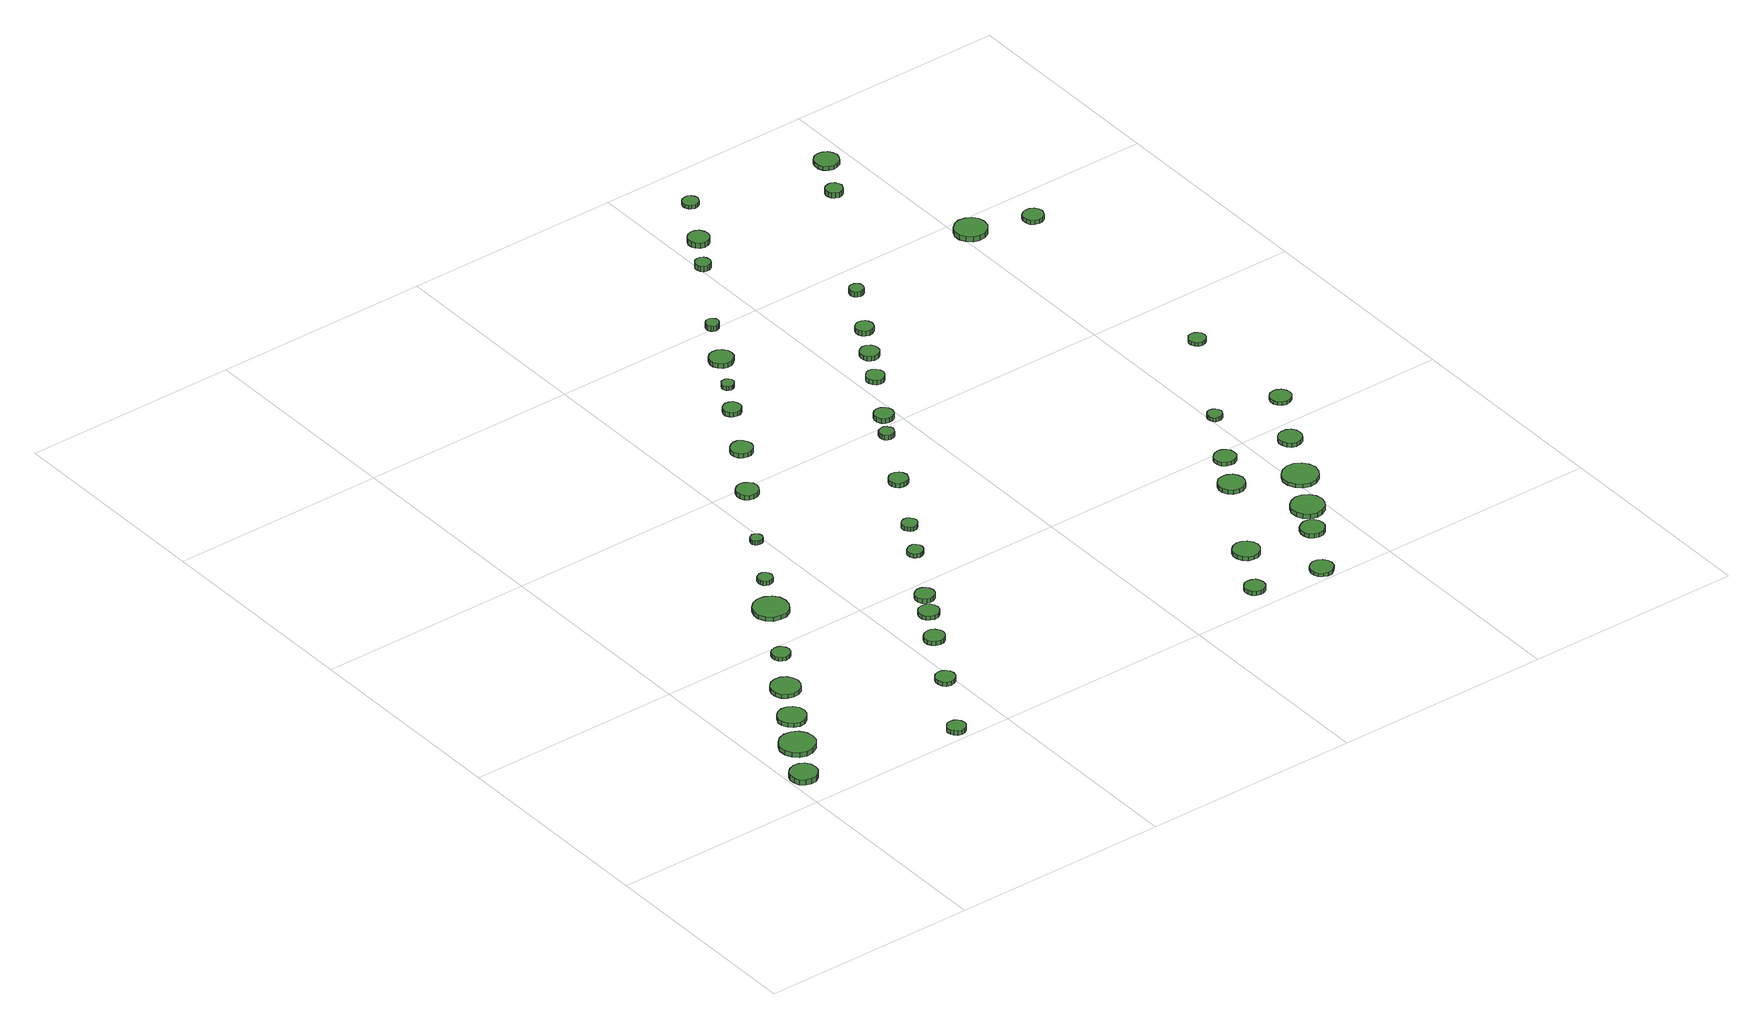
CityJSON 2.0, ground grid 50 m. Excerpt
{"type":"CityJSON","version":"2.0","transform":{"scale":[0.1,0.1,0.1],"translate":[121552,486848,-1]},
"CityObjects":{
"tree1":{"type":"SolitaryVegetationObject","attributes":{"function":"something"},"geometry":[{"type":"MultiSurface","lod":"1","boundaries":[[[0,1,2,3,4,5,6,7,8,9,10,11,12,13,14]],[[15,16,17,18,19,20,21,22,23,24,25,26,27,28,29]],[[0,29,28,1]],[[1,28,27,2]],[[2,27,26,3]],[[3,26,25,4]],[[4,25,24,5]],[[5,24,23,6]],[[6,23,22,7]],[[7,22,21,8]],[[8,21,20,9]],[[9,20,19,10]],[[10,19,18,11]],[[11,18,17,12]],[[12,17,16,13]],[[13,16,15,14]],[[14,15,29,0]]]}]},
"tree2":{"type":"SolitaryVegetationObject","attributes":{"function":"something"},"geometry":[{"type":"MultiSurface","lod":"1","boundaries":[[[30,31,32,33,34,35,36,37,38,39,40,41,42,43,44]],[[45,46,47,48,49,50,51,52,53,54,55,56,57,58,59]],[[30,59,58,31]],[[31,58,57,32]],[[32,57,56,33]],[[33,56,55,34]],[[34,55,54,35]],[[35,54,53,36]],[[36,53,52,37]],[[37,52,51,38]],[[38,51,50,39]],[[39,50,49,40]],[[40,49,48,41]],[[41,48,47,42]],[[42,47,46,43]],[[43,46,45,44]],[[44,45,59,30]]]}]},
"tree3":{"type":"SolitaryVegetationObject","attributes":{"function":"something"},"geometry":[{"type":"MultiSurface","lod":"1","boundaries":[[[60,61,62,63,64,65,66,67,68,69,70,71,72,73,74]],[[75,76,77,78,79,80,81,82,83,84,85,86,87,88,89]],[[60,89,88,61]],[[61,88,87,62]],[[62,87,86,63]],[[63,86,85,64]],[[64,85,84,65]],[[65,84,83,66]],[[66,83,82,67]],[[67,82,81,68]],[[68,81,80,69]],[[69,80,79,70]],[[70,79,78,71]],[[71,78,77,72]],[[72,77,76,73]],[[73,76,75,74]],[[74,75,89,60]]]}]},
"tree4":{"type":"SolitaryVegetationObject","attributes":{"function":"something"},"geometry":[{"type":"MultiSurface","lod":"1","boundaries":[[[90,91,92,93,94,95,96,97,98,99,100,101,102,103,104]],[[105,106,107,108,109,110,111,112,113,114,115,116,117,118,119]],[[90,119,118,91]],[[91,118,117,92]],[[92,117,116,93]],[[93,116,115,94]],[[94,115,114,95]],[[95,114,113,96]],[[96,113,112,97]],[[97,112,111,98]],[[98,111,110,99]],[[99,110,109,100]],[[100,109,108,101]],[[101,108,107,102]],[[102,107,106,103]],[[103,106,105,104]],[[104,105,119,90]]]}]},
"tree5":{"type":"SolitaryVegetationObject","attributes":{"function":"something"},"geometry":[{"type":"MultiSurface","lod":"1","boundaries":[[[120,121,122,123,124,125,126,127,128,129,130,131,132,133,134]],[[135,136,137,138,139,140,141,142,143,144,145,146,147,148,149]],[[120,149,148,121]],[[121,148,147,122]],[[122,147,146,123]],[[123,146,145,124]],[[124,145,144,125]],[[125,144,143,126]],[[126,143,142,127]],[[127,142,141,128]],[[128,141,140,129]],[[129,140,139,130]],[[130,139,138,131]],[[131,138,137,132]],[[132,137,136,133]],[[133,136,135,134]],[[134,135,149,120]]]}]},
"tree6":{"type":"SolitaryVegetationObject","attributes":{"function":"something"},"geometry":[{"type":"MultiSurface","lod":"1","boundaries":[[[150,151,152,153,154,155,156,157,158,159,160,161,162,163,164]],[[165,166,167,168,169,170,171,172,173,174,175,176,177,178,179]],[[150,179,178,151]],[[151,178,177,152]],[[152,177,176,153]],[[153,176,175,154]],[[154,175,174,155]],[[155,174,173,156]],[[156,173,172,157]],[[157,172,171,158]],[[158,171,170,159]],[[159,170,169,160]],[[160,169,168,161]],[[161,168,167,162]],[[162,167,166,163]],[[163,166,165,164]],[[164,165,179,150]]]}]},
"tree7":{"type":"SolitaryVegetationObject","attributes":{"function":"something"},"geometry":[{"type":"MultiSurface","lod":"1","boundaries":[[[180,181,182,183,184,185,186,187,188,189,190,191,192,193,194]],[[195,196,197,198,199,200,201,202,203,204,205,206,207,208,209]],[[180,209,208,181]],[[181,208,207,182]],[[182,207,206,183]],[[183,206,205,184]],[[184,205,204,185]],[[185,204,203,186]],[[186,203,202,187]],[[187,202,201,188]],[[188,201,200,189]],[[189,200,199,190]],[[190,199,198,191]],[[191,198,197,192]],[[192,197,196,193]],[[193,196,195,194]],[[194,195,209,180]]]}]},
"tree8":{"type":"SolitaryVegetationObject","attributes":{"function":"something"},"geometry":[{"type":"MultiSurface","lod":"1","boundaries":[[[210,211,212,213,214,215,216,217,218,219,220,221,222,223,224]],[[225,226,227,228,229,230,231,232,233,234,235,236,237,238,239]],[[210,239,238,211]],[[211,238,237,212]],[[212,237,236,213]],[[213,236,235,214]],[[214,235,234,215]],[[215,234,233,216]],[[216,233,232,217]],[[217,232,231,218]],[[218,231,230,219]],[[219,230,229,220]],[[220,229,228,221]],[[221,228,227,222]],[[222,227,226,223]],[[223,226,225,224]],[[224,225,239,210]]]}]},
"tree9":{"type":"SolitaryVegetationObject","attributes":{"function":"something"},"geometry":[{"type":"MultiSurface","lod":"1","boundaries":[[[240,241,242,243,244,245,246,247,248,249,250,251,252,253,254]],[[255,256,257,258,259,260,261,262,263,264,265,266,267,268,269]],[[240,269,268,241]],[[241,268,267,242]],[[242,267,266,243]],[[243,266,265,244]],[[244,265,264,245]],[[245,264,263,246]],[[246,263,262,247]],[[247,262,261,248]],[[248,261,260,249]],[[249,260,259,250]],[[250,259,258,251]],[[251,258,257,252]],[[252,257,256,253]],[[253,256,255,254]],[[254,255,269,240]]]}]},
"tree10":{"type":"SolitaryVegetationObject","attributes":{"function":"something"},"geometry":[{"type":"MultiSurface","lod":"1","boundaries":[[[270,271,272,273,274,275,276,277,278,279,280,281,282,283,284]],[[285,286,287,288,289,290,291,292,293,294,295,296,297,298,299]],[[270,299,298,271]],[[271,298,297,272]],[[272,297,296,273]],[[273,296,295,274]],[[274,295,294,275]],[[275,294,293,276]],[[276,293,292,277]],[[277,292,291,278]],[[278,291,290,279]],[[279,290,289,280]],[[280,289,288,281]],[[281,288,287,282]],[[282,287,286,283]],[[283,286,285,284]],[[284,285,299,270]]]}]},
"tree11":{"type":"SolitaryVegetationObject","attributes":{"function":"something"},"geometry":[{"type":"MultiSurface","lod":"1","boundaries":[[[300,301,302,303,304,305,306,307,308,309,310,311,312,313,314]],[[315,316,317,318,319,320,321,322,323,324,325,326,327,328,329]],[[300,329,328,301]],[[301,328,327,302]],[[302,327,326,303]],[[303,326,325,304]],[[304,325,324,305]],[[305,324,323,306]],[[306,323,322,307]],[[307,322,321,308]],[[308,321,320,309]],[[309,320,319,310]],[[310,319,318,311]],[[311,318,317,312]],[[312,317,316,313]],[[313,316,315,314]],[[314,315,329,300]]]}]},
"tree12":{"type":"SolitaryVegetationObject","attributes":{"function":"something"},"geometry":[{"type":"MultiSurface","lod":"1","boundaries":[[[330,331,332,333,334,335,336,337,338,339,340,341,342,343,344]],[[345,346,347,348,349,350,351,352,353,354,355,356,357,358,359]],[[330,359,358,331]],[[331,358,357,332]],[[332,357,356,333]],[[333,356,355,334]],[[334,355,354,335]],[[335,354,353,336]],[[336,353,352,337]],[[337,352,351,338]],[[338,351,350,339]],[[339,350,349,340]],[[340,349,348,341]],[[341,348,347,342]],[[342,347,346,343]],[[343,346,345,344]],[[344,345,359,330]]]}]},
"tree13":{"type":"SolitaryVegetationObject","attributes":{"function":"something"},"geometry":[{"type":"MultiSurface","lod":"1","boundaries":[[[360,361,362,363,364,365,366,367,368,369,370,371,372,373,374]],[[375,376,377,378,379,380,381,382,383,384,385,386,387,388,389]],[[360,389,388,361]],[[361,388,387,362]],[[362,387,386,363]],[[363,386,385,364]],[[364,385,384,365]],[[365,384,383,366]],[[366,383,382,367]],[[367,382,381,368]],[[368,381,380,369]],[[369,380,379,370]],[[370,379,378,371]],[[371,378,377,372]],[[372,377,376,373]],[[373,376,375,374]],[[374,375,389,360]]]}]},
"tree14":{"type":"SolitaryVegetationObject","attributes":{"function":"something"},"geometry":[{"type":"MultiSurface","lod":"1","boundaries":[[[390,391,392,393,394,395,396,397,398,399,400,401,402,403,404]],[[405,406,407,408,409,410,411,412,413,414,415,416,417,418,419]],[[390,419,418,391]],[[391,418,417,392]],[[392,417,416,393]],[[393,416,415,394]],[[394,415,414,395]],[[395,414,413,396]],[[396,413,412,397]],[[397,412,411,398]],[[398,411,410,399]],[[399,410,409,400]],[[400,409,408,401]],[[401,408,407,402]],[[402,407,406,403]],[[403,406,405,404]],[[404,405,419,390]]]}]},
"tree15":{"type":"SolitaryVegetationObject","attributes":{"function":"something"},"geometry":[{"type":"MultiSurface","lod":"1","boundaries":[[[420,421,422,423,424,425,426,427,428,429,430,431,432,433,434]],[[435,436,437,438,439,440,441,442,443,444,445,446,447,448,449]],[[420,449,448,421]],[[421,448,447,422]],[[422,447,446,423]],[[423,446,445,424]],[[424,445,444,425]],[[425,444,443,426]],[[426,443,442,427]],[[427,442,441,428]],[[428,441,440,429]],[[429,440,439,430]],[[430,439,438,431]],[[431,438,437,432]],[[432,437,436,433]],[[433,436,435,434]],[[434,435,449,420]]]}]},
"tree16":{"type":"SolitaryVegetationObject","attributes":{"function":"something"},"geometry":[{"type":"MultiSurface","lod":"1","boundaries":[[[450,451,452,453,454,455,456,457,458,459,460,461,462,463,464]],[[465,466,467,468,469,470,471,472,473,474,475,476,477,478,479]],[[450,479,478,451]],[[451,478,477,452]],[[452,477,476,453]],[[453,476,475,454]],[[454,475,474,455]],[[455,474,473,456]],[[456,473,472,457]],[[457,472,471,458]],[[458,471,470,459]],[[459,470,469,460]],[[460,469,468,461]],[[461,468,467,462]],[[462,467,466,463]],[[463,466,465,464]],[[464,465,479,450]]]}]},
"tree17":{"type":"SolitaryVegetationObject","attributes":{"function":"something"},"geometry":[{"type":"MultiSurface","lod":"1","boundaries":[[[480,481,482,483,484,485,486,487,488,489,490,491,492,493,494]],[[495,496,497,498,499,500,501,502,503,504,505,506,507,508,509]],[[480,509,508,481]],[[481,508,507,482]],[[482,507,506,483]],[[483,506,505,484]],[[484,505,504,485]],[[485,504,503,486]],[[486,503,502,487]],[[487,502,501,488]],[[488,501,500,489]],[[489,500,499,490]],[[490,499,498,491]],[[491,498,497,492]],[[492,497,496,493]],[[493,496,495,494]],[[494,495,509,480]]]}]},
"tree18":{"type":"SolitaryVegetationObject","attributes":{"function":"something"},"geometry":[{"type":"MultiSurface","lod":"1","boundaries":[[[510,511,512,513,514,515,516,517,518,519,520,521,522,523,524]],[[525,526,527,528,529,530,531,532,533,534,535,536,537,538,539]],[[510,539,538,511]],[[511,538,537,512]],[[512,537,536,513]],[[513,536,535,514]],[[514,535,534,515]],[[515,534,533,516]],[[516,533,532,517]],[[517,532,531,518]],[[518,531,530,519]],[[519,530,529,520]],[[520,529,528,521]],[[521,528,527,522]],[[522,527,526,523]],[[523,526,525,524]],[[524,525,539,510]]]}]},
"tree19":{"type":"SolitaryVegetationObject","attributes":{"function":"something"},"geometry":[{"type":"MultiSurface","lod":"1","boundaries":[[[540,541,542,543,544,545,546,547,548,549,550,551,552,553,554]],[[555,556,557,558,559,560,561,562,563,564,565,566,567,568,569]],[[540,569,568,541]],[[541,568,567,542]],[[542,567,566,543]],[[543,566,565,544]],[[544,565,564,545]],[[545,564,563,546]],[[546,563,562,547]],[[547,562,561,548]],[[548,561,560,549]],[[549,560,559,550]],[[550,559,558,551]],[[551,558,557,552]],[[552,557,556,553]],[[553,556,555,554]],[[554,555,569,540]]]}]},
"tree20":{"type":"SolitaryVegetationObject","attributes":{"function":"something"},"geometry":[{"type":"MultiSurface","lod":"1","boundaries":[[[570,571,572,573,574,575,576,577,578,579,580,581,582,583,584]],[[585,586,587,588,589,590,591,592,593,594,595,596,597,598,599]],[[570,599,598,571]],[[571,598,597,572]],[[572,597,596,573]],[[573,596,595,574]],[[574,595,594,575]],[[575,594,593,576]],[[576,593,592,577]],[[577,592,591,578]],[[578,591,590,579]],[[579,590,589,580]],[[580,589,588,581]],[[581,588,587,582]],[[582,587,586,583]],[[583,586,585,584]],[[584,585,599,570]]]}]},
"tree21":{"type":"SolitaryVegetationObject","attributes":{"function":"something"},"geometry":[{"type":"MultiSurface","lod":"1","boundaries":[[[600,601,602,603,604,605,606,607,608,609,610,611,612,613,614]],[[615,616,617,618,619,620,621,622,623,624,625,626,627,628,629]],[[600,629,628,601]],[[601,628,627,602]],[[602,627,626,603]],[[603,626,625,604]],[[604,625,624,605]],[[605,624,623,606]],[[606,623,622,607]],[[607,622,621,608]],[[608,621,620,609]],[[609,620,619,610]],[[610,619,618,611]],[[611,618,617,612]],[[612,617,616,613]],[[613,616,615,614]],[[614,615,629,600]]]}]},
"tree22":{"type":"SolitaryVegetationObject","attributes":{"function":"something"},"geometry":[{"type":"MultiSurface","lod":"1","boundaries":[[[630,631,632,633,634,635,636,637,638,639,640,641,642,643,644]],[[645,646,647,648,649,650,651,652,653,654,655,656,657,658,659]],[[630,659,658,631]],[[631,658,657,632]],[[632,657,656,633]],[[633,656,655,634]],[[634,655,654,635]],[[635,654,653,636]],[[636,653,652,637]],[[637,652,651,638]],[[638,651,650,639]],[[639,650,649,640]],[[640,649,648,641]],[[641,648,647,642]],[[642,647,646,643]],[[643,646,645,644]],[[644,645,659,630]]]}]},
"tree23":{"type":"SolitaryVegetationObject","attributes":{"function":"something"},"geometry":[{"type":"MultiSurface","lod":"1","boundaries":[[[660,661,662,663,664,665,666,667,668,669,670,671,672,673,674]],[[675,676,677,678,679,680,681,682,683,684,685,686,687,688,689]],[[660,689,688,661]],[[661,688,687,662]],[[662,687,686,663]],[[663,686,685,664]],[[664,685,684,665]],[[665,684,683,666]],[[666,683,682,667]],[[667,682,681,668]],[[668,681,680,669]],[[669,680,679,670]],[[670,679,678,671]],[[671,678,677,672]],[[672,677,676,673]],[[673,676,675,674]],[[674,675,689,660]]]}]},
"tree24":{"type":"SolitaryVegetationObject","attributes":{"function":"something"},"geometry":[{"type":"MultiSurface","lod":"1","boundaries":[[[690,691,692,693,694,695,696,697,698,699,700,701,702,703,704]],[[705,706,707,708,709,710,711,712,713,714,715,716,717,718,719]],[[690,719,718,691]],[[691,718,717,692]],[[692,717,716,693]],[[693,716,715,694]],[[694,715,714,695]],[[695,714,713,696]],[[696,713,712,697]],[[697,712,711,698]],[[698,711,710,699]],[[699,710,709,700]],[[700,709,708,701]],[[701,708,707,702]],[[702,707,706,703]],[[703,706,705,704]],[[704,705,719,690]]]}]},
"tree25":{"type":"SolitaryVegetationObject","attributes":{"function":"something"},"geometry":[{"type":"MultiSurface","lod":"1","boundaries":[[[720,721,722,723,724,725,726,727,728,729,730,731,732,733,734]],[[735,736,737,738,739,740,741,742,743,744,745,746,747,748,749]],[[720,749,748,721]],[[721,748,747,722]],[[722,747,746,723]],[[723,746,745,724]],[[724,745,744,725]],[[725,744,743,726]],[[726,743,742,727]],[[727,742,741,728]],[[728,741,740,729]],[[729,740,739,730]],[[730,739,738,731]],[[731,738,737,732]],[[732,737,736,733]],[[733,736,735,734]],[[734,735,749,720]]]}]},
"tree26":{"type":"SolitaryVegetationObject","attributes":{"function":"something"},"geometry":[{"type":"MultiSurface","lod":"1","boundaries":[[[750,751,752,753,754,755,756,757,758,759,760,761,762,763,764]],[[765,766,767,768,769,770,771,772,773,774,775,776,777,778,779]],[[750,779,778,751]],[[751,778,777,752]],[[752,777,776,753]],[[753,776,775,754]],[[754,775,774,755]],[[755,774,773,756]],[[756,773,772,757]],[[757,772,771,758]],[[758,771,770,759]],[[759,770,769,760]],[[760,769,768,761]],[[761,768,767,762]],[[762,767,766,763]],[[763,766,765,764]],[[764,765,779,750]]]}]},
"tree27":{"type":"SolitaryVegetationObject","attributes":{"function":"something"},"geometry":[{"type":"MultiSurface","lod":"1","boundaries":[[[780,781,782,783,784,785,786,787,788,789,790,791,792,793,794]],[[795,796,797,798,799,800,801,802,803,804,805,806,807,808,809]],[[780,809,808,781]],[[781,808,807,782]],[[782,807,806,783]],[[783,806,805,784]],[[784,805,804,785]],[[785,804,803,786]],[[786,803,802,787]],[[787,802,801,788]],[[788,801,800,789]],[[789,800,799,790]],[[790,799,798,791]],[[791,798,797,792]],[[792,797,796,793]],[[793,796,795,794]],[[794,795,809,780]]]}]},
"tree28":{"type":"SolitaryVegetationObject","attributes":{"function":"something"},"geometry":[{"type":"MultiSurface","lod":"1","boundaries":[[[810,811,812,813,814,815,816,817,818,819,820,821,822,823,824]],[[825,826,827,828,829,830,831,832,833,834,835,836,837,838,839]],[[810,839,838,811]],[[811,838,837,812]],[[812,837,836,813]],[[813,836,835,814]],[[814,835,834,815]],[[815,834,833,816]],[[816,833,832,817]],[[817,832,831,818]],[[818,831,830,819]],[[819,830,829,820]],[[820,829,828,821]],[[821,828,827,822]],[[822,827,826,823]],[[823,826,825,824]],[[824,825,839,810]]]}]},
"tree29":{"type":"SolitaryVegetationObject","attributes":{"function":"something"},"geometry":[{"type":"MultiSurface","lod":"1","boundaries":[[[840,841,842,843,844,845,846,847,848,849,850,851,852,853,854]],[[855,856,857,858,859,860,861,862,863,864,865,866,867,868,869]],[[840,869,868,841]],[[841,868,867,842]],[[842,867,866,843]],[[843,866,865,844]],[[844,865,864,845]],[[845,864,863,846]],[[846,863,862,847]],[[847,862,861,848]],[[848,861,860,849]],[[849,860,859,850]],[[850,859,858,851]],[[851,858,857,852]],[[852,857,856,853]],[[853,856,855,854]],[[854,855,869,840]]]}]},
"tree30":{"type":"SolitaryVegetationObject","attributes":{"function":"something"},"geometry":[{"type":"MultiSurface","lod":"1","boundaries":[[[870,871,872,873,874,875,876,877,878,879,880,881,882,883,884]],[[885,886,887,888,889,890,891,892,893,894,895,896,897,898,899]],[[870,899,898,871]],[[871,898,897,872]],[[872,897,896,873]],[[873,896,895,874]],[[874,895,894,875]],[[875,894,893,876]],[[876,893,892,877]],[[877,892,891,878]],[[878,891,890,879]],[[879,890,889,880]],[[880,889,888,881]],[[881,888,887,882]],[[882,887,886,883]],[[883,886,885,884]],[[884,885,899,870]]]}]},
"tree31":{"type":"SolitaryVegetationObject","attributes":{"function":"something"},"geometry":[{"type":"MultiSurface","lod":"1","boundaries":[[[900,901,902,903,904,905,906,907,908,909,910,911,912,913,914]],[[915,916,917,918,919,920,921,922,923,924,925,926,927,928,929]],[[900,929,928,901]],[[901,928,927,902]],[[902,927,926,903]],[[903,926,925,904]],[[904,925,924,905]],[[905,924,923,906]],[[906,923,922,907]],[[907,922,921,908]],[[908,921,920,909]],[[909,920,919,910]],[[910,919,918,911]],[[911,918,917,912]],[[912,917,916,913]],[[913,916,915,914]],[[914,915,929,900]]]}]},
"tree32":{"type":"SolitaryVegetationObject","attributes":{"function":"something"},"geometry":[{"type":"MultiSurface","lod":"1","boundaries":[[[930,931,932,933,934,935,936,937,938,939,940,941,942,943,944]],[[945,946,947,948,949,950,951,952,953,954,955,956,957,958,959]],[[930,959,958,931]],[[931,958,957,932]],[[932,957,956,933]],[[933,956,955,934]],[[934,955,954,935]],[[935,954,953,936]],[[936,953,952,937]],[[937,952,951,938]],[[938,951,950,939]],[[939,950,949,940]],[[940,949,948,941]],[[941,948,947,942]],[[942,947,946,943]],[[943,946,945,944]],[[944,945,959,930]]]}]},
"tree33":{"type":"SolitaryVegetationObject","attributes":{"function":"something"},"geometry":[{"type":"MultiSurface","lod":"1","boundaries":[[[960,961,962,963,964,965,966,967,968,969,970,971,972,973,974]],[[975,976,977,978,979,980,981,982,983,984,985,986,987,988,989]],[[960,989,988,961]],[[961,988,987,962]],[[962,987,986,963]],[[963,986,985,964]],[[964,985,984,965]],[[965,984,983,966]],[[966,983,982,967]],[[967,982,981,968]],[[968,981,980,969]],[[969,980,979,970]],[[970,979,978,971]],[[971,978,977,972]],[[972,977,976,973]],[[973,976,975,974]],[[974,975,989,960]]]}]},
"tree34":{"type":"SolitaryVegetationObject","attributes":{"function":"something"},"geometry":[{"type":"MultiSurface","lod":"1","boundaries":[[[990,991,992,993,994,995,996,997,998,999,1000,1001,1002,1003,1004]],[[1005,1006,1007,1008,1009,1010,1011,1012,1013,1014,1015,1016,1017,1018,1019]],[[990,1019,1018,991]],[[991,1018,1017,992]],[[992,1017,1016,993]],[[993,1016,1015,994]],[[994,1015,1014,995]],[[995,1014,1013,996]],[[996,1013,1012,997]],[[997,1012,1011,998]],[[998,1011,1010,999]],[[999,1010,1009,1000]],[[1000,1009,1008,1001]],[[1001,1008,1007,1002]],[[1002,1007,1006,1003]],[[1003,1006,1005,1004]],[[1004,1005,1019,990]]]}]},
"tree35":{"type":"SolitaryVegetationObject","attributes":{"function":"something"},"geometry":[{"type":"MultiSurface","lod":"1","boundaries":[[[1020,1021,1022,1023,1024,1025,1026,1027,1028,1029,1030,1031,1032,1033,1034]],[[1035,1036,1037,1038,1039,1040,1041,1042,1043,1044,1045,1046,1047,1048,1049]],[[1020,1049,1048,1021]],[[1021,1048,1047,1022]],[[1022,1047,1046,1023]],[[1023,1046,1045,1024]],[[1024,1045,1044,1025]],[[1025,1044,1043,1026]],[[1026,1043,1042,1027]],[[1027,1042,1041,1028]],[[1028,1041,1040,1029]],[[1029,1040,1039,1030]],[[1030,1039,1038,1031]],[[1031,1038,1037,1032]],[[1032,1037,1036,1033]],[[1033,1036,1035,1034]],[[1034,1035,1049,1020]]]}]},
"tree36":{"type":"SolitaryVegetationObject","attributes":{"function":"something"},"geometry":[{"type":"MultiSurface","lod":"1","boundaries":[[[1050,1051,1052,1053,1054,1055,1056,1057,1058,1059,1060,1061,1062,1063,1064]],[[1065,1066,1067,1068,1069,1070,1071,1072,1073,1074,1075,1076,1077,1078,1079]],[[1050,1079,1078,1051]],[[1051,1078,1077,1052]],[[1052,1077,1076,1053]],[[1053,1076,1075,1054]],[[1054,1075,1074,1055]],[[1055,1074,1073,1056]],[[1056,1073,1072,1057]],[[1057,1072,1071,1058]],[[1058,1071,1070,1059]],[[1059,1070,1069,1060]],[[1060,1069,1068,1061]],[[1061,1068,1067,1062]],[[1062,1067,1066,1063]],[[1063,1066,1065,1064]],[[1064,1065,1079,1050]]]}]},
"tree37":{"type":"SolitaryVegetationObject","attributes":{"function":"something"},"geometry":[{"type":"MultiSurface","lod":"1","boundaries":[[[1080,1081,1082,1083,1084,1085,1086,1087,1088,1089,1090,1091,1092,1093,1094]],[[1095,1096,1097,1098,1099,1100,1101,1102,1103,1104,1105,1106,1107,1108,1109]],[[1080,1109,1108,1081]],[[1081,1108,1107,1082]],[[1082,1107,1106,1083]],[[1083,1106,1105,1084]],[[1084,1105,1104,1085]],[[1085,1104,1103,1086]],[[1086,1103,1102,1087]],[[1087,1102,1101,1088]],[[1088,1101,1100,1089]],[[1089,1100,1099,1090]],[[1090,1099,1098,1091]],[[1091,1098,1097,1092]],[[1092,1097,1096,1093]],[[1093,1096,1095,1094]],[[1094,1095,1109,1080]]]}]},
"tree38":{"type":"SolitaryVegetationObject","attributes":{"function":"something"},"geometry":[{"type":"MultiSurface","lod":"1","boundaries":[[[1110,1111,1112,1113,1114,1115,1116,1117,1118,1119,1120,1121,1122,1123,1124]],[[1125,1126,1127,1128,1129,1130,1131,1132,1133,1134,1135,1136,1137,1138,1139]],[[1110,1139,1138,1111]],[[1111,1138,1137,1112]],[[1112,1137,1136,1113]],[[1113,1136,1135,1114]],[[1114,1135,1134,1115]],[[1115,1134,1133,1116]],[[1116,1133,1132,1117]],[[1117,1132,1131,1118]],[[1118,1131,1130,1119]],[[1119,1130,1129,1120]],[[1120,1129,1128,1121]],[[1121,1128,1127,1122]],[[1122,1127,1126,1123]],[[1123,1126,1125,1124]],[[1124,1125,1139,1110]]]}]},
"tree39":{"type":"SolitaryVegetationObject","attributes":{"function":"something"},"geometry":[{"type":"MultiSurface","lod":"1","boundaries":[[[1140,1141,1142,1143,1144,1145,1146,1147,1148,1149,1150,1151,1152,1153,1154]],[[1155,1156,1157,1158,1159,1160,1161,1162,1163,1164,1165,1166,1167,1168,1169]],[[1140,1169,1168,1141]],[[1141,1168,1167,1142]],[[1142,1167,1166,1143]],[[1143,1166,1165,1144]],[[1144,1165,1164,1145]],[[1145,1164,1163,1146]],[[1146,1163,1162,1147]],[[1147,1162,1161,1148]],[[1148,1161,1160,1149]],[[1149,1160,1159,1150]],[[1150,1159,1158,1151]],[[1151,1158,1157,1152]],[[1152,1157,1156,1153]],[[1153,1156,1155,1154]],[[1154,1155,1169,1140]]]}]},
"tree40":{"type":"SolitaryVegetationObject","attributes":{"function":"something"},"geometry":[{"type":"MultiSurface","lod":"1","boundaries":[[[1170,1171,1172,1173,1174,1175,1176,1177,1178,1179,1180,1181,1182,1183,1184]],[[1185,1186,1187,1188,1189,1190,1191,1192,1193,1194,1195,1196,1197,1198,1199]],[[1170,1199,1198,1171]],[[1171,1198,1197,1172]],[[1172,1197,1196,1173]],[[1173,1196,1195,1174]],[[1174,1195,1194,1175]],[[1175,1194,1193,1176]],[[1176,1193,1192,1177]],[[1177,1192,1191,1178]],[[1178,1191,1190,1179]],[[1179,1190,1189,1180]],[[1180,1189,1188,1181]],[[1181,1188,1187,1182]],[[1182,1187,1186,1183]],[[1183,1186,1185,1184]],[[1184,1185,1199,1170]]]}]},
"tree41":{"type":"SolitaryVegetationObject","attributes":{"function":"something"},"geometry":[{"type":"MultiSurface","lod":"1","boundaries":[[[1200,1201,1202,1203,1204,1205,1206,1207,1208,1209,1210,1211,1212,1213,1214]],[[1215,1216,1217,1218,1219,1220,1221,1222,1223,1224,1225,1226,1227,1228,1229]],[[1200,1229,1228,1201]],[[1201,1228,1227,1202]],[[1202,1227,1226,1203]],[[1203,1226,1225,1204]],[[1204,1225,1224,1205]],[[1205,1224,1223,1206]],[[1206,1223,1222,1207]],[[1207,1222,1221,1208]],[[1208,1221,1220,1209]],[[1209,1220,1219,1210]],[[1210,1219,1218,1211]],[[1211,1218,1217,1212]],[[1212,1217,1216,1213]],[[1213,1216,1215,1214]],[[1214,1215,1229,1200]]]}]},
"tree42":{"type":"SolitaryVegetationObject","attributes":{"function":"something"},"geometry":[{"type":"MultiSurface","lod":"1","boundaries":[[[1230,1231,1232,1233,1234,1235,1236,1237,1238,1239,1240,1241,1242,1243,1244]],[[1245,1246,1247,1248,1249,1250,1251,1252,1253,1254,1255,1256,1257,1258,1259]],[[1230,1259,1258,1231]],[[1231,1258,1257,1232]],[[1232,1257,1256,1233]],[[1233,1256,1255,1234]],[[1234,1255,1254,1235]],[[1235,1254,1253,1236]],[[1236,1253,1252,1237]],[[1237,1252,1251,1238]],[[1238,1251,1250,1239]],[[1239,1250,1249,1240]],[[1240,1249,1248,1241]],[[1241,1248,1247,1242]],[[1242,1247,1246,1243]],[[1243,1246,1245,1244]],[[1244,1245,1259,1230]]]}]},
"tree43":{"type":"SolitaryVegetationObject","attributes":{"function":"something"},"geometry":[{"type":"MultiSurface","lod":"1","boundaries":[[[1260,1261,1262,1263,1264,1265,1266,1267,1268,1269,1270,1271,1272,1273,1274]],[[1275,1276,1277,1278,1279,1280,1281,1282,1283,1284,1285,1286,1287,1288,1289]],[[1260,1289,1288,1261]],[[1261,1288,1287,1262]],[[1262,1287,1286,1263]],[[1263,1286,1285,1264]],[[1264,1285,1284,1265]],[[1265,1284,1283,1266]],[[1266,1283,1282,1267]],[[1267,1282,1281,1268]],[[1268,1281,1280,1269]],[[1269,1280,1279,1270]],[[1270,1279,1278,1271]],[[1271,1278,1277,1272]],[[1272,1277,1276,1273]],[[1273,1276,1275,1274]],[[1274,1275,1289,1260]]]}]},
"tree44":{"type":"SolitaryVegetationObject","attributes":{"function":"something"},"geometry":[{"type":"MultiSurface","lod":"1","boundaries":[[[1290,1291,1292,1293,1294,1295,1296,1297,1298,1299,1300,1301,1302,1303,1304]],[[1305,1306,1307,1308,1309,1310,1311,1312,1313,1314,1315,1316,1317,1318,1319]],[[1290,1319,1318,1291]],[[1291,1318,1317,1292]],[[1292,1317,1316,1293]],[[1293,1316,1315,1294]],[[1294,1315,1314,1295]],[[1295,1314,1313,1296]],[[1296,1313,1312,1297]],[[1297,1312,1311,1298]],[[1298,1311,1310,1299]],[[1299,1310,1309,1300]],[[1300,1309,1308,1301]],[[1301,1308,1307,1302]],[[1302,1307,1306,1303]],[[1303,1306,1305,1304]],[[1304,1305,1319,1290]]]}]},
"tree45":{"type":"SolitaryVegetationObject","attributes":{"function":"something"},"geometry":[{"type":"MultiSurface","lod":"1","boundaries":[[[1320,1321,1322,1323,1324,1325,1326,1327,1328,1329,1330,1331,1332,1333,1334]],[[1335,1336,1337,1338,1339,1340,1341,1342,1343,1344,1345,1346,1347,1348,1349]],[[1320,1349,1348,1321]],[[1321,1348,1347,1322]],[[1322,1347,1346,1323]],[[1323,1346,1345,1324]],[[1324,1345,1344,1325]],[[1325,1344,1343,1326]],[[1326,1343,1342,1327]],[[1327,1342,1341,1328]],[[1328,1341,1340,1329]],[[1329,1340,1339,1330]],[[1330,1339,1338,1331]],[[1331,1338,1337,1332]],[[1332,1337,1336,1333]],[[1333,1336,1335,1334]],[[1334,1335,1349,1320]]]}]},
"tree46":{"type":"SolitaryVegetationObject","attributes":{"function":"something"},"geometry":[{"type":"MultiSurface","lod":"1","boundaries":[[[1350,1351,1352,1353,1354,1355,1356,1357,1358,1359,1360,1361,1362,1363,1364]],[[1365,1366,1367,1368,1369,1370,1371,1372,1373,1374,1375,1376,1377,1378,1379]],[[1350,1379,1378,1351]],[[1351,1378,1377,1352]],[[1352,1377,1376,1353]],[[1353,1376,1375,1354]],[[1354,1375,1374,1355]],[[1355,1374,1373,1356]],[[1356,1373,1372,1357]],[[1357,1372,1371,1358]],[[1358,1371,1370,1359]],[[1359,1370,1369,1360]],[[1360,1369,1368,1361]],[[1361,1368,1367,1362]],[[1362,1367,1366,1363]],[[1363,1366,1365,1364]],[[1364,1365,1379,1350]]]}]},
"tree47":{"type":"SolitaryVegetationObject","attributes":{"function":"something"},"geometry":[{"type":"MultiSurface","lod":"1","boundaries":[[[1380,1381,1382,1383,1384,1385,1386,1387,1388,1389,1390,1391,1392,1393,1394]],[[1395,1396,1397,1398,1399,1400,1401,1402,1403,1404,1405,1406,1407,1408,1409]],[[1380,1409,1408,1381]],[[1381,1408,1407,1382]],[[1382,1407,1406,1383]],[[1383,1406,1405,1384]],[[1384,1405,1404,1385]],[[1385,1404,1403,1386]],[[1386,1403,1402,1387]],[[1387,1402,1401,1388]],[[1388,1401,1400,1389]],[[1389,1400,1399,1390]],[[1390,1399,1398,1391]],[[1391,1398,1397,1392]],[[1392,1397,1396,1393]],[[1393,1396,1395,1394]],[[1394,1395,1409,1380]]]}]}
},
"vertices":[
[65,89,21],[63,101,21],[55,112,21],[44,118,21],[31,119,21],[19,115,21],[9,107,21],[4,95,21],[4,82,21],[9,70,21],[19,62,21],[31,58,21],[44,59,21],[55,66,21],[63,76,21],[63,76,8],[55,66,8],[44,59,8],[31,58,8],[19,62,8],[9,70,8],[4,82,8],[4,95,8],[9,107,8],[19,115,8],[31,119,8],[44,118,8],[55,112,8],[63,101,8],[65,89,8],
[132,185,18],[129,201,18],[119,215,18],[104,223,18],[88,225,18],[72,220,18],[60,208,18],[53,193,18],[53,177,18],[60,162,18],[72,151,18],[88,145,18],[104,147,18],[119,155,18],[129,169,18],[129,169,7],[119,155,7],[104,147,7],[88,145,7],[72,151,7],[60,162,7],[53,177,7],[53,193,7],[60,208,7],[72,220,7],[88,225,7],[104,223,7],[119,215,7],[129,201,7],[132,185,7],
[177,271,17],[174,284,17],[166,295,17],[155,302,17],[142,303,17],[129,299,17],[120,290,17],[114,278,17],[114,265,17],[120,253,17],[129,244,17],[142,240,17],[155,241,17],[166,248,17],[174,259,17],[174,259,7],[166,248,7],[155,241,7],[142,240,7],[129,244,7],[120,253,7],[114,265,7],[114,278,7],[120,290,7],[129,299,7],[142,303,7],[155,302,7],[166,295,7],[174,284,7],[177,271,7],
[233,365,17],[230,378,17],[222,389,17],[211,396,17],[197,397,17],[184,393,17],[174,384,17],[168,371,17],[168,358,17],[174,345,17],[184,336,17],[197,332,17],[211,333,17],[222,340,17],[230,351,17],[230,351,7],[222,340,7],[211,333,7],[197,332,7],[184,336,7],[174,345,7],[168,358,7],[168,371,7],[174,384,7],[184,393,7],[197,397,7],[211,396,7],[222,389,7],[230,378,7],[233,365,7],
[411,32,18],[409,40,18],[404,47,18],[397,51,18],[388,52,18],[380,50,18],[374,44,18],[370,36,18],[370,27,18],[374,20,18],[380,14,18],[388,11,18],[397,12,18],[404,16,18],[409,23,18],[409,23,7],[404,16,7],[397,12,7],[388,11,7],[380,14,7],[374,20,7],[370,27,7],[370,36,7],[374,44,7],[380,50,7],[388,52,7],[397,51,7],[404,47,7],[409,40,7],[411,32,7],
[290,469,16],[288,477,16],[283,484,16],[276,488,16],[267,489,16],[259,487,16],[252,481,16],[249,473,16],[249,464,16],[252,456,16],[259,451,16],[267,448,16],[276,449,16],[283,453,16],[288,460,16],[288,460,7],[283,453,7],[276,449,7],[267,448,7],[259,451,7],[252,456,7],[249,464,7],[249,473,7],[252,481,7],[259,487,7],[267,489,7],[276,488,7],[283,484,7],[288,477,7],[290,469,7],
[393,613,16],[390,629,16],[380,642,16],[366,650,16],[350,652,16],[334,647,16],[322,636,16],[315,621,16],[315,605,16],[322,590,16],[334,579,16],[350,574,16],[366,575,16],[380,583,16],[390,597,16],[390,597,6],[380,583,6],[366,575,6],[350,574,6],[334,579,6],[322,590,6],[315,605,6],[315,621,6],[322,636,6],[334,647,6],[350,652,6],[366,650,6],[380,642,6],[390,629,6],[393,613,6],
[505,189,17],[503,198,17],[498,205,17],[490,210,17],[481,211,17],[472,208,17],[465,202,17],[462,194,17],[462,185,17],[465,176,17],[472,170,17],[481,167,17],[490,168,17],[498,173,17],[503,180,17],[503,180,7],[498,173,7],[490,168,7],[481,167,7],[472,170,7],[465,176,7],[462,185,7],[462,194,7],[465,202,7],[472,208,7],[481,211,7],[490,210,7],[498,205,7],[503,198,7],[505,189,7],
[428,706,16],[426,713,16],[422,718,16],[416,722,16],[409,723,16],[403,720,16],[397,716,16],[395,709,16],[395,702,16],[397,696,16],[403,691,16],[409,689,16],[416,690,16],[422,693,16],[426,699,16],[426,699,6],[422,693,6],[416,690,6],[409,689,6],[403,691,6],[397,696,6],[395,702,6],[395,709,6],[397,716,6],[403,720,6],[409,723,6],[416,722,6],[422,718,6],[426,713,6],[428,706,6],
[580,321,17],[578,330,17],[572,338,17],[564,343,17],[555,344,17],[545,341,17],[538,334,17],[534,326,17],[534,316,17],[538,307,17],[545,301,17],[555,298,17],[564,299,17],[572,304,17],[578,312,17],[578,312,7],[572,304,7],[564,299,7],[555,298,7],[545,301,7],[538,307,7],[534,316,7],[534,326,7],[538,334,7],[545,341,7],[555,344,7],[564,343,7],[572,338,7],[578,330,7],[580,321,7],
[628,402,16],[626,411,16],[620,419,16],[612,424,16],[602,425,16],[593,422,16],[586,416,16],[582,407,16],[582,397,16],[586,388,16],[593,382,16],[602,379,16],[612,380,16],[620,385,16],[626,392,16],[626,392,7],[620,385,7],[612,380,7],[602,379,7],[593,382,7],[586,388,7],[582,397,7],[582,407,7],[586,416,7],[593,422,7],[602,425,7],[612,424,7],[620,419,7],[626,411,7],[628,402,7],
[499,831,16],[498,837,16],[495,841,16],[490,844,16],[484,845,16],[479,843,16],[474,839,16],[472,834,16],[472,828,16],[474,823,16],[479,819,16],[484,818,16],[490,818,16],[495,821,16],[498,826,16],[498,826,6],[495,821,6],[490,818,6],[484,818,6],[479,819,6],[474,823,6],[472,828,6],[472,834,6],[474,839,6],[479,843,6],[484,845,6],[490,844,6],[495,841,6],[498,837,6],[499,831,6],
[657,455,17],[655,464,17],[650,471,17],[642,476,17],[633,477,17],[625,474,17],[618,468,17],[614,460,17],[614,451,17],[618,442,17],[625,436,17],[633,434,17],[642,435,17],[650,439,17],[655,446,17],[655,446,6],[650,439,6],[642,435,6],[633,434,6],[625,436,6],[618,442,6],[614,451,6],[614,460,6],[618,468,6],[625,474,6],[633,477,6],[642,476,6],[650,471,6],[655,464,6],[657,455,6],
[603,982,17],[601,992,17],[595,1000,17],[586,1005,17],[576,1007,17],[566,1003,17],[558,996,17],[554,987,17],[554,977,17],[558,967,17],[566,960,17],[576,957,17],[586,958,17],[595,963,17],[601,972,17],[601,972,6],[595,963,6],[586,958,6],[576,957,6],[566,960,6],[558,967,6],[554,977,6],[554,987,6],[558,996,6],[566,1003,6],[576,1007,6],[586,1005,6],[595,1000,6],[601,992,6],[603,982,6],
[737,596,16],[736,603,16],[731,609,16],[725,613,16],[718,613,16],[711,611,16],[705,606,16],[702,600,16],[702,592,16],[705,585,16],[711,581,16],[718,578,16],[725,579,16],[731,583,16],[736,589,16],[736,589,6],[731,583,6],[725,579,6],[718,578,6],[711,581,6],[705,585,6],[702,592,6],[702,600,6],[705,606,6],[711,611,6],[718,613,6],[725,613,6],[731,609,6],[736,603,6],[737,596,6],
[787,680,16],[785,687,16],[781,693,16],[775,697,16],[767,698,16],[760,695,16],[755,690,16],[752,684,16],[752,676,16],[755,670,16],[760,665,16],[767,662,16],[775,663,16],[781,667,16],[785,673,16],[785,673,6],[781,667,6],[775,663,6],[767,662,6],[760,665,6],[755,670,6],[752,676,6],[752,684,6],[755,690,6],[760,695,6],[767,698,6],[775,697,6],[781,693,6],[785,687,6],[787,680,6],
[687,1110,17],[685,1120,17],[679,1128,17],[670,1134,17],[660,1135,17],[650,1131,17],[643,1125,17],[638,1115,17],[638,1105,17],[643,1096,17],[650,1089,17],[660,1086,17],[670,1087,17],[679,1092,17],[685,1100,17],[685,1100,6],[679,1092,6],[670,1087,6],[660,1086,6],[650,1089,6],[643,1096,6],[638,1105,6],[638,1115,6],[643,1125,6],[650,1131,6],[660,1135,6],[670,1134,6],[679,1128,6],[685,1120,6],[687,1110,6],
[872,823,17],[870,832,17],[865,839,17],[857,843,17],[848,844,17],[840,841,17],[833,835,17],[830,827,17],[830,819,17],[833,811,17],[840,805,17],[848,802,17],[857,803,17],[865,807,17],[870,814,17],[870,814,6],[865,807,6],[857,803,6],[848,802,6],[840,805,6],[833,811,6],[830,819,6],[830,827,6],[833,835,6],[840,841,6],[848,844,6],[857,843,6],[865,839,6],[870,832,6],[872,823,6],
[756,1238,17],[755,1246,17],[750,1253,17],[742,1257,17],[734,1258,17],[726,1255,17],[720,1250,17],[716,1242,17],[716,1234,17],[720,1226,17],[726,1220,17],[734,1218,17],[742,1218,17],[750,1223,17],[755,1229,17],[755,1229,6],[750,1223,6],[742,1218,6],[734,1218,6],[726,1220,6],[720,1226,6],[716,1234,6],[716,1242,6],[720,1250,6],[726,1255,6],[734,1258,6],[742,1257,6],[750,1253,6],[755,1246,6],[756,1238,6],
[799,1315,16],[798,1321,16],[794,1326,16],[789,1329,16],[784,1329,16],[778,1328,16],[774,1324,16],[771,1318,16],[771,1312,16],[774,1307,16],[778,1303,16],[784,1301,16],[789,1302,16],[794,1305,16],[798,1310,16],[798,1310,6],[794,1305,6],[789,1302,6],[784,1301,6],[778,1303,6],[774,1307,6],[771,1312,6],[771,1318,6],[774,1324,6],[778,1328,6],[784,1329,6],[789,1329,6],[794,1326,6],[798,1321,6],[799,1315,6],
[1216,60,17],[1214,69,17],[1209,77,17],[1200,81,17],[1191,82,17],[1182,80,17],[1175,73,17],[1171,64,17],[1171,55,17],[1175,46,17],[1182,40,17],[1191,37,17],[1200,38,17],[1209,43,17],[1214,50,17],[1214,50,7],[1209,43,7],[1200,38,7],[1191,37,7],[1182,40,7],[1175,46,7],[1171,55,7],[1171,64,7],[1175,73,7],[1182,80,7],[1191,82,7],[1200,81,7],[1209,77,7],[1214,69,7],[1216,60,7],
[953,973,17],[951,979,17],[947,985,17],[941,989,17],[934,989,17],[928,987,17],[922,983,17],[920,976,17],[920,969,17],[922,963,17],[928,958,17],[934,956,17],[941,957,17],[947,960,17],[951,966,17],[951,966,6],[947,960,6],[941,957,6],[934,956,6],[928,958,6],[922,963,6],[920,969,6],[920,976,6],[922,983,6],[928,987,6],[934,989,6],[941,989,6],[947,985,6],[951,979,6],[953,973,6],
[858,1397,17],[856,1408,17],[849,1417,17],[839,1423,17],[828,1424,17],[818,1420,17],[810,1413,17],[805,1403,17],[805,1392,17],[810,1382,17],[818,1374,17],[828,1371,17],[839,1372,17],[849,1378,17],[856,1386,17],[856,1386,6],[849,1378,6],[839,1372,6],[828,1371,6],[818,1374,6],[810,1382,6],[805,1392,6],[805,1403,6],[810,1413,6],[818,1420,6],[828,1424,6],[839,1423,6],[849,1417,6],[856,1408,6],[858,1397,6],
[993,1028,17],[991,1037,17],[986,1044,17],[978,1049,17],[969,1050,17],[960,1047,17],[954,1041,17],[950,1033,17],[950,1024,17],[954,1015,17],[960,1009,17],[969,1007,17],[978,1008,17],[986,1012,17],[991,1019,17],[991,1019,6],[986,1012,6],[978,1008,6],[969,1007,6],[960,1009,6],[954,1015,6],[950,1024,6],[950,1033,6],[954,1041,6],[960,1047,6],[969,1050,6],[978,1049,6],[986,1044,6],[991,1037,6],[993,1028,6],
[1292,177,16],[1289,189,16],[1282,199,16],[1271,205,16],[1259,207,16],[1247,203,16],[1238,195,16],[1233,183,16],[1233,171,16],[1238,160,16],[1247,151,16],[1259,148,16],[1271,149,16],[1282,155,16],[1289,165,16],[1289,165,6],[1282,155,6],[1271,149,6],[1259,148,6],[1247,151,6],[1238,160,6],[1233,171,6],[1233,183,6],[1238,195,6],[1247,203,6],[1259,207,6],[1271,205,6],[1282,199,6],[1289,189,6],[1292,177,6],
[907,1506,19],[906,1512,19],[902,1517,19],[897,1520,19],[891,1521,19],[885,1519,19],[881,1515,19],[878,1509,19],[878,1503,19],[881,1497,19],[885,1493,19],[891,1491,19],[897,1492,19],[902,1495,19],[906,1500,19],[906,1500,6],[902,1495,6],[897,1492,6],[891,1491,6],[885,1493,6],[881,1497,6],[878,1503,6],[878,1509,6],[881,1515,6],[885,1519,6],[891,1521,6],[897,1520,6],[902,1517,6],[906,1512,6],[907,1506,6],
[1373,32,15],[1371,42,15],[1364,51,15],[1355,57,15],[1344,58,15],[1334,54,15],[1326,47,15],[1322,37,15],[1322,27,15],[1326,17,15],[1334,10,15],[1344,6,15],[1355,7,15],[1364,13,15],[1371,21,15],[1371,21,7],[1364,13,7],[1355,7,7],[1344,6,7],[1334,10,7],[1326,17,7],[1322,27,7],[1322,37,7],[1326,47,7],[1334,54,7],[1344,58,7],[1355,57,7],[1364,51,7],[1371,42,7],[1373,32,7],
[1064,1150,17],[1062,1158,17],[1057,1165,17],[1050,1170,17],[1041,1171,17],[1033,1168,17],[1027,1162,17],[1023,1154,17],[1023,1146,17],[1027,1138,17],[1033,1132,17],[1041,1129,17],[1050,1130,17],[1057,1135,17],[1062,1142,17],[1062,1142,6],[1057,1135,6],[1050,1130,6],[1041,1129,6],[1033,1132,6],[1027,1138,6],[1023,1146,6],[1023,1154,6],[1027,1162,6],[1033,1168,6],[1041,1171,6],[1050,1170,6],[1057,1165,6],[1062,1158,6],[1064,1150,6],
[1109,1226,17],[1107,1235,17],[1102,1242,17],[1094,1247,17],[1085,1248,17],[1077,1245,17],[1070,1239,17],[1067,1231,17],[1067,1222,17],[1070,1214,17],[1077,1208,17],[1085,1205,17],[1094,1206,17],[1102,1211,17],[1107,1218,17],[1107,1218,6],[1102,1211,6],[1094,1206,6],[1085,1205,6],[1077,1208,6],[1070,1214,6],[1067,1222,6],[1067,1231,6],[1070,1239,6],[1077,1245,6],[1085,1248,6],[1094,1247,6],[1102,1242,6],[1107,1235,6],[1109,1226,6],
[1447,157,16],[1445,168,16],[1438,177,16],[1428,183,16],[1417,184,16],[1407,180,16],[1398,173,16],[1394,163,16],[1394,152,16],[1398,141,16],[1407,134,16],[1417,130,16],[1428,132,16],[1438,137,16],[1445,146,16],[1445,146,6],[1438,137,6],[1428,132,6],[1417,130,6],[1407,134,6],[1398,141,6],[1394,152,6],[1394,163,6],[1398,173,6],[1407,180,6],[1417,184,6],[1428,183,6],[1438,177,6],[1445,168,6],[1447,157,6],
[1417,389,16],[1414,401,16],[1407,411,16],[1396,417,16],[1384,418,16],[1372,415,16],[1363,406,16],[1358,395,16],[1358,383,16],[1363,371,16],[1372,363,16],[1384,359,16],[1396,361,16],[1407,367,16],[1414,377,16],[1414,377,6],[1407,367,6],[1396,361,6],[1384,359,6],[1372,363,6],[1363,371,6],[1358,383,6],[1358,395,6],[1363,406,6],[1372,415,6],[1384,418,6],[1396,417,6],[1407,411,6],[1414,401,6],[1417,389,6],
[1028,1692,20],[1027,1699,20],[1023,1705,20],[1016,1709,20],[1009,1709,20],[1002,1707,20],[997,1702,20],[994,1696,20],[994,1688,20],[997,1682,20],[1002,1677,20],[1009,1675,20],[1016,1675,20],[1023,1679,20],[1027,1685,20],[1027,1685,7],[1023,1679,7],[1016,1675,7],[1009,1675,7],[1002,1677,7],[997,1682,7],[994,1688,7],[994,1696,7],[997,1702,7],[1002,1707,7],[1009,1709,7],[1016,1709,7],[1023,1705,7],[1027,1699,7],[1028,1692,7],
[1154,1304,18],[1152,1312,18],[1148,1319,18],[1140,1323,18],[1132,1324,18],[1124,1321,18],[1118,1316,18],[1115,1308,18],[1115,1300,18],[1118,1292,18],[1124,1287,18],[1132,1284,18],[1140,1285,18],[1148,1289,18],[1152,1296,18],[1152,1296,6],[1148,1289,6],[1140,1285,6],[1132,1284,6],[1124,1287,6],[1118,1292,6],[1115,1300,6],[1115,1308,6],[1118,1316,6],[1124,1321,6],[1132,1324,6],[1140,1323,6],[1148,1319,6],[1152,1312,6],[1154,1304,6],
[1498,227,17],[1495,242,17],[1486,254,17],[1473,262,17],[1458,264,17],[1443,259,17],[1432,249,17],[1425,235,17],[1425,219,17],[1432,205,17],[1443,195,17],[1458,190,17],[1473,192,17],[1486,200,17],[1495,212,17],[1495,212,6],[1486,200,6],[1473,192,6],[1458,190,6],[1443,195,6],[1432,205,6],[1425,219,6],[1425,235,6],[1432,249,6],[1443,259,6],[1458,264,6],[1473,262,6],[1486,254,6],[1495,242,6],[1498,227,6],
[1460,473,16],[1458,483,16],[1452,491,16],[1443,496,16],[1433,497,16],[1423,494,16],[1415,487,16],[1411,478,16],[1411,468,16],[1415,459,16],[1423,452,16],[1433,449,16],[1443,450,16],[1452,455,16],[1458,463,16],[1458,463,7],[1452,455,7],[1443,450,7],[1433,449,7],[1423,452,7],[1415,459,7],[1411,468,7],[1411,478,7],[1415,487,7],[1423,494,7],[1433,497,7],[1443,496,7],[1452,491,7],[1458,483,7],[1460,473,7],
[1085,1771,19],[1083,1780,19],[1077,1789,19],[1069,1794,19],[1059,1795,19],[1049,1792,19],[1042,1785,19],[1038,1776,19],[1038,1766,19],[1042,1757,19],[1049,1750,19],[1059,1747,19],[1069,1748,19],[1077,1753,19],[1083,1761,19],[1083,1761,6],[1077,1753,6],[1069,1748,6],[1059,1747,6],[1049,1750,6],[1042,1757,6],[1038,1766,6],[1038,1776,6],[1042,1785,6],[1049,1792,6],[1059,1795,6],[1069,1794,6],[1077,1789,6],[1083,1780,6],[1085,1771,6],
[1560,328,15],[1556,344,15],[1547,357,15],[1532,366,15],[1516,367,15],[1500,362,15],[1488,351,15],[1481,336,15],[1481,320,15],[1488,304,15],[1500,293,15],[1516,288,15],[1532,290,15],[1547,298,15],[1556,312,15],[1556,312,6],[1547,298,6],[1532,290,6],[1516,288,6],[1500,293,6],[1488,304,6],[1481,320,6],[1481,336,6],[1488,351,6],[1500,362,6],[1516,367,6],[1532,366,6],[1547,357,6],[1556,344,6],[1560,328,6],
[1217,1418,24],[1216,1425,24],[1212,1430,24],[1206,1433,24],[1200,1434,24],[1193,1432,24],[1188,1427,24],[1186,1421,24],[1186,1415,24],[1188,1409,24],[1193,1405,24],[1200,1402,24],[1206,1403,24],[1212,1406,24],[1216,1412,24],[1216,1412,11],[1212,1406,11],[1206,1403,11],[1200,1402,11],[1193,1405,11],[1188,1409,11],[1186,1415,11],[1186,1421,11],[1188,1427,11],[1193,1432,11],[1200,1434,11],[1206,1433,11],[1212,1430,11],[1216,1425,11],[1217,1418,11],
[1530,608,17],[1528,615,17],[1524,621,17],[1518,624,17],[1511,625,17],[1505,623,17],[1500,618,17],[1497,612,17],[1497,605,17],[1500,598,17],[1505,594,17],[1511,592,17],[1518,592,17],[1524,596,17],[1528,602,17],[1528,602,7],[1524,596,7],[1518,592,7],[1511,592,7],[1505,594,7],[1500,598,7],[1497,605,7],[1497,612,7],[1500,618,7],[1505,623,7],[1511,625,7],[1518,624,7],[1524,621,7],[1528,615,7],[1530,608,7],
[1150,1889,16],[1148,1897,16],[1144,1903,16],[1137,1907,16],[1130,1907,16],[1122,1905,16],[1117,1900,16],[1114,1893,16],[1114,1886,16],[1117,1879,16],[1122,1874,16],[1130,1871,16],[1137,1872,16],[1144,1876,16],[1148,1882,16],[1148,1882,7],[1144,1876,7],[1137,1872,7],[1130,1871,7],[1122,1874,7],[1117,1879,7],[1114,1886,7],[1114,1893,7],[1117,1900,7],[1122,1905,7],[1130,1907,7],[1137,1907,7],[1144,1903,7],[1148,1897,7],[1150,1889,7],
[1612,448,16],[1610,458,16],[1604,467,16],[1594,472,16],[1583,473,16],[1573,470,16],[1565,463,16],[1561,453,16],[1561,442,16],[1565,432,16],[1573,425,16],[1583,422,16],[1594,423,16],[1604,428,16],[1610,437,16],[1610,437,6],[1604,428,6],[1594,423,6],[1583,422,6],[1573,425,6],[1565,432,6],[1561,442,6],[1561,453,6],[1565,463,6],[1573,470,6],[1583,473,6],[1594,472,6],[1604,467,6],[1610,458,6],[1612,448,6],
[1686,578,15],[1684,588,15],[1678,596,15],[1669,601,15],[1660,602,15],[1650,599,15],[1643,592,15],[1639,583,15],[1639,573,15],[1643,564,15],[1650,558,15],[1660,555,15],[1669,556,15],[1678,561,15],[1684,569,15],[1684,569,7],[1678,561,7],[1669,556,7],[1660,555,7],[1650,558,7],[1643,564,7],[1639,573,7],[1639,583,7],[1643,592,7],[1650,599,7],[1660,602,7],[1669,601,7],[1678,596,7],[1684,588,7],[1686,578,7],
[1674,851,16],[1672,859,16],[1668,865,16],[1661,869,16],[1653,870,16],[1645,868,16],[1640,862,16],[1636,855,16],[1636,847,16],[1640,840,16],[1645,834,16],[1653,832,16],[1661,833,16],[1668,837,16],[1672,843,16],[1672,843,7],[1668,837,7],[1661,833,7],[1653,832,7],[1645,834,7],[1640,840,7],[1636,847,7],[1636,855,7],[1640,862,7],[1645,868,7],[1653,870,7],[1661,869,7],[1668,865,7],[1672,859,7],[1674,851,7],
[1409,1737,22],[1407,1745,22],[1403,1752,22],[1396,1756,22],[1388,1756,22],[1380,1754,22],[1374,1749,22],[1371,1741,22],[1371,1733,22],[1374,1726,22],[1380,1721,22],[1388,1718,22],[1396,1719,22],[1403,1723,22],[1407,1730,22],[1407,1730,9],[1403,1723,9],[1396,1719,9],[1388,1718,9],[1380,1721,9],[1374,1726,9],[1371,1733,9],[1371,1741,9],[1374,1749,9],[1380,1754,9],[1388,1756,9],[1396,1756,9],[1403,1752,9],[1407,1745,9],[1409,1737,9],
[1565,1455,18],[1562,1470,18],[1553,1482,18],[1540,1489,18],[1525,1491,18],[1511,1486,18],[1500,1476,18],[1493,1462,18],[1493,1447,18],[1500,1434,18],[1511,1423,18],[1525,1419,18],[1540,1420,18],[1553,1428,18],[1562,1440,18],[1562,1440,6],[1553,1428,6],[1540,1420,6],[1525,1419,6],[1511,1423,6],[1500,1434,6],[1493,1447,6],[1493,1462,6],[1500,1476,6],[1511,1486,6],[1525,1491,6],[1540,1489,6],[1553,1482,6],[1562,1470,6],[1565,1455,6],
[1474,1836,17],[1471,1847,17],[1465,1856,17],[1455,1862,17],[1444,1863,17],[1433,1860,17],[1424,1852,17],[1420,1842,17],[1420,1830,17],[1424,1820,17],[1433,1812,17],[1444,1809,17],[1455,1810,17],[1465,1816,17],[1471,1825,17],[1471,1825,7],[1465,1816,7],[1455,1810,7],[1444,1809,7],[1433,1812,7],[1424,1820,7],[1420,1830,7],[1420,1842,7],[1424,1852,7],[1433,1860,7],[1444,1863,7],[1455,1862,7],[1465,1856,7],[1471,1847,7],[1474,1836,7],
[1685,1415,16],[1683,1424,16],[1678,1432,16],[1669,1437,16],[1660,1438,16],[1651,1435,16],[1643,1429,16],[1640,1420,16],[1640,1410,16],[1643,1401,16],[1651,1395,16],[1660,1392,16],[1669,1393,16],[1678,1398,16],[1683,1406,16],[1683,1406,6],[1678,1398,6],[1669,1393,6],[1660,1392,6],[1651,1395,6],[1643,1401,6],[1640,1410,6],[1640,1420,6],[1643,1429,6],[1651,1435,6],[1660,1438,6],[1669,1437,6],[1678,1432,6],[1683,1424,6],[1685,1415,6]
]}
